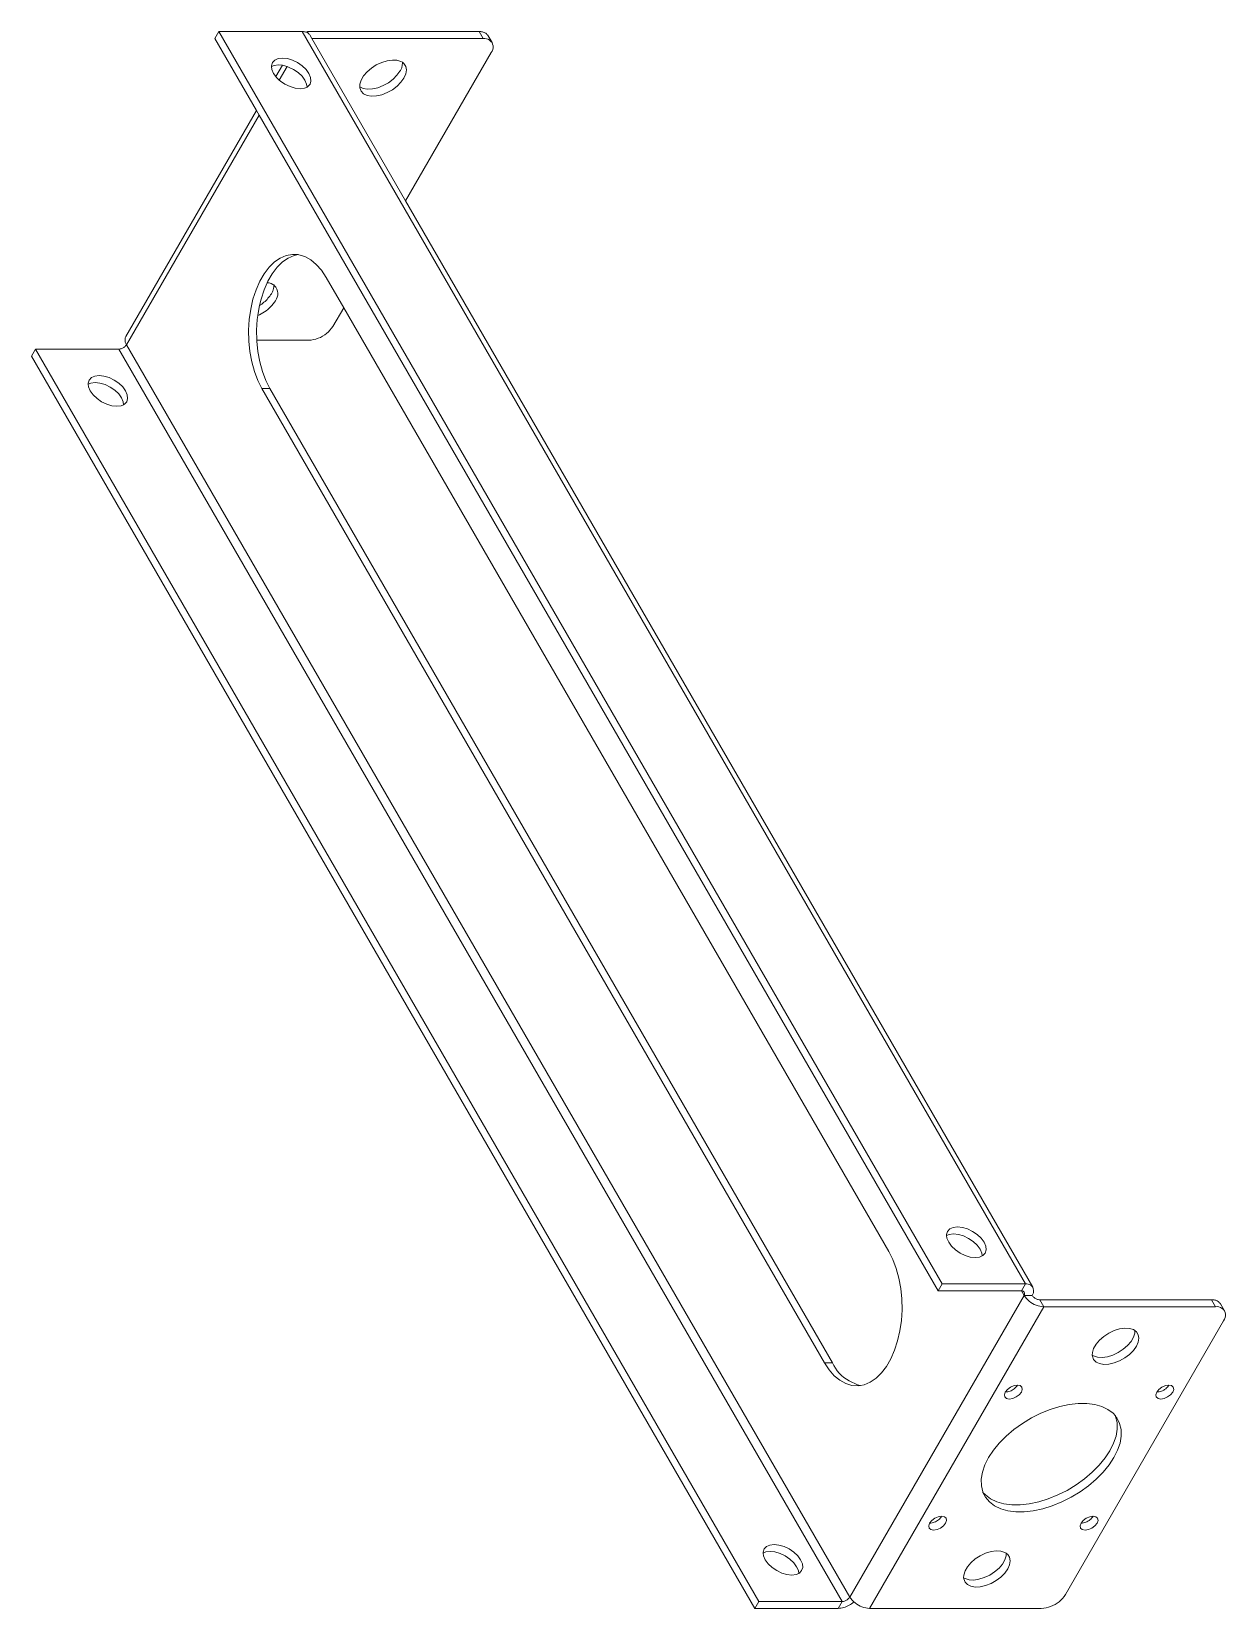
# Model space of a CAD drawing. Header units: millimetres. Extents: x 5 to 3562, y -58 to 420.
# Drawn here: x 1823.3 to 1924.3, y 130.2 to 263.8 of the extents above; entities that cross this region are included whole.
import ezdxf

# ---------------------------------------------------------------- set-up
doc = ezdxf.new("R2010")
doc.units = ezdxf.units.MM
doc.layers.add('Shown as Bent', color=7, linetype='BYLAYER', lineweight=5, true_color=0xffffff)

msp = doc.modelspace()

# ---------------------------------------------------------------- linework, layer by layer
at = {"layer": 'Shown as Bent'}
for p, q in [((1838.8, 263.2), (1839.14, 263.79)), ((1838.8, 263.2), (1842.31, 257.11)), ((1846.19, 263.79), (1839.14, 263.79)), ((1839.14, 263.79), (1900.37, 157.72)), ((1846.25, 263.79), (1846.19, 263.79)), ((1846.19, 263.79), (1907.42, 157.72)), ((1846.31, 263.79), (1846.25, 263.79)), ((1846.37, 263.78), (1846.31, 263.79)), ((1846.43, 263.77), (1846.37, 263.78)), ((1846.49, 263.75), (1846.43, 263.77)), ((1846.63, 263.79), (1846.49, 263.75)), ((1846.54, 263.73), (1846.49, 263.75)), ((1846.6, 263.71), (1846.54, 263.73)), ((1846.65, 263.67), (1846.6, 263.71)), ((1846.63, 263.79), (1861.16, 263.79)), ((1846.69, 263.64), (1846.63, 263.79)), ((1846.69, 263.64), (1846.65, 263.67)), ((1846.72, 263.62), (1846.69, 263.64)), ((1846.74, 263.6), (1846.72, 263.62)), ((1846.78, 263.55), (1846.74, 263.6)), ((1846.82, 263.5), (1846.78, 263.55)), ((1846.99, 263.2), (1846.82, 263.5)), ((1846.99, 263.2), (1861.5, 263.2)), ((1854.93, 249.45), (1846.99, 263.2)), ((1861.23, 263.79), (1861.16, 263.79)), ((1861.5, 263.2), (1861.16, 263.79)), ((1861.31, 263.79), (1861.23, 263.79)), ((1861.38, 263.78), (1861.31, 263.79)), ((1861.45, 263.77), (1861.38, 263.78)), ((1861.52, 263.75), (1861.45, 263.77)), ((1861.65, 263.21), (1861.5, 263.2)), ((1861.59, 263.72), (1861.52, 263.75)), ((1861.66, 263.69), (1861.59, 263.72)), ((1861.79, 263.18), (1861.65, 263.21)), ((1861.72, 263.65), (1861.66, 263.69)), ((1861.78, 263.6), (1861.72, 263.65)), ((1861.83, 263.55), (1861.78, 263.6)), ((1861.93, 263.14), (1861.79, 263.18)), ((1861.88, 263.5), (1861.83, 263.55)), ((1861.92, 263.44), (1861.88, 263.5)), ((1862.26, 262.85), (1861.92, 263.44)), ((1862.05, 263.06), (1861.93, 263.14)), ((1862.18, 262.02), (1854.93, 249.45)), ((1862.16, 262.96), (1862.05, 263.06)), ((1862.26, 262.85), (1862.16, 262.96)), ((1862.18, 262.02), (1862.26, 262.14)), ((1862.31, 262.71), (1862.26, 262.85)), ((1862.26, 262.14), (1862.32, 262.28)), ((1862.34, 262.57), (1862.31, 262.71)), ((1862.32, 262.28), (1862.34, 262.42)), ((1862.34, 262.42), (1862.34, 262.57)), ((1843.68, 261.17), (1843.59, 260.9)), ((1843.59, 260.82), (1843.81, 260.91)), ((1843.59, 260.9), (1843.59, 260.82)), ((1843.59, 260.82), (1843.62, 260.59)), ((1843.62, 260.59), (1843.77, 260.25)), ((1843.87, 261.37), (1843.68, 261.17)), ((1843.81, 260.91), (1844.18, 260.96)), ((1844.15, 261.5), (1843.87, 261.37)), ((1844.51, 260.93), (1843.96, 259.97)), ((1844.52, 261.55), (1844.15, 261.5)), ((1844.18, 260.96), (1844.51, 260.93)), ((1844.25, 259.68), (1844.91, 260.82)), ((1844.51, 260.93), (1844.59, 260.91)), ((1844.93, 261.5), (1844.52, 261.55)), ((1844.59, 260.91), (1844.91, 260.82)), ((1844.91, 260.82), (1845.02, 260.78)), ((1845.36, 261.37), (1844.93, 261.5)), ((1845.02, 260.78), (1845.45, 260.58)), ((1845.79, 261.17), (1845.36, 261.37)), ((1845.45, 260.58), (1845.85, 260.31)), ((1846.19, 260.9), (1845.79, 261.17)), ((1846.52, 260.59), (1846.19, 260.9)), ((1846.76, 260.25), (1846.52, 260.59)), ((1852.04, 260.69), (1851.68, 260.37)), ((1852.46, 260.96), (1852.04, 260.69)), ((1852.92, 261.18), (1852.46, 260.96)), ((1853.38, 261.32), (1852.92, 261.18)), ((1853.82, 261.38), (1853.38, 261.32)), ((1854.21, 261.36), (1853.82, 261.38)), ((1854.55, 261.26), (1854.21, 261.36)), ((1854.21, 260.09), (1854.46, 260.44)), ((1854.46, 260.44), (1854.5, 260.49)), ((1854.5, 260.49), (1854.53, 260.55)), ((1854.53, 260.55), (1854.56, 260.61)), ((1854.67, 261.19), (1854.55, 261.26)), ((1854.56, 260.61), (1854.58, 260.67)), ((1854.58, 260.67), (1854.61, 260.73)), ((1854.61, 260.73), (1854.63, 260.8)), ((1854.63, 260.8), (1854.64, 260.86)), ((1854.64, 260.86), (1854.65, 260.92)), ((1854.65, 260.92), (1854.66, 260.99)), ((1854.66, 260.99), (1854.67, 261.06)), ((1854.67, 261.12), (1854.67, 261.19)), ((1854.8, 261.08), (1854.67, 261.19)), ((1854.67, 261.06), (1854.67, 261.12)), ((1854.96, 260.83), (1854.8, 261.08)), ((1855.01, 260.54), (1854.96, 260.83)), ((1854.96, 260.2), (1855.01, 260.54)), ((1843.77, 260.25), (1843.96, 259.97)), ((1843.96, 259.97), (1844.01, 259.91)), ((1844.01, 259.91), (1844.25, 259.68)), ((1844.25, 259.68), (1844.34, 259.6)), ((1844.34, 259.6), (1844.73, 259.33)), ((1844.73, 259.33), (1845.16, 259.13)), ((1845.16, 259.13), (1845.6, 259)), ((1845.85, 260.31), (1846.18, 260)), ((1846.18, 260), (1846.42, 259.66)), ((1846.42, 259.66), (1846.56, 259.33)), ((1846.56, 259.33), (1846.6, 259.09)), ((1846.6, 259.09), (1846.66, 259.13)), ((1846.66, 259.13), (1846.85, 259.33)), ((1846.9, 259.91), (1846.76, 260.25)), ((1846.85, 259.33), (1846.93, 259.6)), ((1846.93, 259.6), (1846.9, 259.91)), ((1851.07, 259.33), (1851.06, 259.1)), ((1851.06, 259.1), (1851.34, 258.97)), ((1851.06, 259.1), (1851.07, 259.01)), ((1851.18, 259.67), (1851.07, 259.33)), ((1851.38, 260.03), (1851.18, 259.67)), ((1851.68, 260.37), (1851.38, 260.03)), ((1852.58, 259.03), (1853.04, 259.21)), ((1853.04, 259.21), (1853.48, 259.45)), ((1853.48, 259.45), (1853.88, 259.75)), ((1853.82, 258.86), (1854.22, 259.16)), ((1853.88, 259.75), (1854.21, 260.09)), ((1854.22, 259.16), (1854.55, 259.5)), ((1854.55, 259.5), (1854.8, 259.85)), ((1854.8, 259.85), (1854.96, 260.2)), ((1845.6, 259), (1846.01, 258.95)), ((1846.01, 258.95), (1846.37, 259)), ((1846.37, 259), (1846.6, 259.09)), ((1851.07, 259.01), (1851.18, 258.74)), ((1851.18, 258.74), (1851.38, 258.52)), ((1851.34, 258.97), (1851.71, 258.91)), ((1851.38, 258.52), (1851.68, 258.38)), ((1851.68, 258.38), (1852.05, 258.32)), ((1851.71, 258.91), (1852.13, 258.93)), ((1852.05, 258.32), (1852.47, 258.34)), ((1852.13, 258.93), (1852.58, 259.03)), ((1852.47, 258.34), (1852.92, 258.44)), ((1852.92, 258.44), (1853.38, 258.62)), ((1853.38, 258.62), (1853.82, 258.86)), ((1842.31, 257.11), (1831.25, 237.95)), ((1831.32, 237.27), (1842.54, 256.71)), ((1842.31, 257.11), (1842.54, 256.71)), ((1842.54, 256.71), (1900.03, 157.13)), ((1908.05, 157.44), (1854.93, 249.45)), ((1844.33, 244.61), (1843.84, 244.28)), ((1844.84, 244.83), (1844.33, 244.61)), ((1844.52, 244.28), (1845.01, 244.61)), ((1845.36, 244.92), (1844.84, 244.83)), ((1845.01, 244.61), (1845.52, 244.83)), ((1845.84, 244.9), (1845.36, 244.92)), ((1845.52, 244.83), (1845.84, 244.9)), ((1845.89, 244.89), (1845.84, 244.9)), ((1846.41, 244.74), (1845.89, 244.89)), ((1846.91, 244.46), (1846.41, 244.74)), ((1847.38, 244.07), (1846.91, 244.46)), ((1842.97, 243.28), (1842.59, 242.64)), ((1843.38, 243.83), (1842.97, 243.28)), ((1843.28, 242.64), (1843.65, 243.28)), ((1843.84, 244.28), (1843.38, 243.83)), ((1843.65, 243.28), (1844.07, 243.83)), ((1844.07, 243.83), (1844.52, 244.28)), ((1847.82, 243.57), (1847.38, 244.07)), ((1848.22, 242.97), (1847.82, 243.57)), ((1842.28, 241.92), (1842.02, 241.12)), ((1842.59, 242.64), (1842.28, 241.92)), ((1842.7, 241.12), (1842.96, 241.92)), ((1842.96, 241.92), (1843.21, 242.52)), ((1843.21, 242.52), (1843.28, 242.64)), ((1843.39, 242.5), (1843.21, 242.52)), ((1843.55, 242.45), (1843.39, 242.5)), ((1843.71, 242.37), (1843.55, 242.45)), ((1843.64, 241.7), (1843.67, 241.76)), ((1843.67, 241.76), (1843.7, 241.82)), ((1843.7, 241.82), (1843.72, 241.88)), ((1843.79, 242.33), (1843.71, 242.37)), ((1843.72, 241.88), (1843.74, 241.94)), ((1843.74, 241.94), (1843.76, 242)), ((1843.76, 242), (1843.77, 242.07)), ((1843.77, 242.07), (1843.78, 242.13)), ((1843.78, 242.2), (1843.79, 242.26)), ((1843.78, 242.13), (1843.78, 242.2)), ((1843.84, 242.26), (1843.79, 242.33)), ((1843.79, 242.3), (1843.79, 242.33)), ((1843.79, 242.26), (1843.79, 242.3)), ((1843.96, 242.13), (1843.84, 242.26)), ((1844.04, 241.98), (1843.96, 242.13)), ((1844.1, 241.81), (1844.04, 241.98)), ((1844.13, 241.64), (1844.1, 241.81)), ((1849.7, 240.4), (1848.22, 242.97)), ((1842.02, 241.12), (1841.83, 240.28)), ((1842.51, 240.28), (1842.57, 240.58)), ((1842.57, 240.58), (1842.7, 241.12)), ((1842.57, 240.58), (1842.67, 240.64)), ((1842.67, 240.64), (1842.77, 240.71)), ((1842.77, 240.71), (1842.86, 240.79)), ((1842.86, 240.79), (1842.95, 240.86)), ((1842.95, 240.86), (1843.04, 240.94)), ((1843.04, 240.94), (1843.13, 241.02)), ((1843.13, 241.02), (1843.21, 241.11)), ((1843.21, 241.11), (1843.29, 241.2)), ((1843.29, 241.2), (1843.37, 241.29)), ((1843.37, 241.29), (1843.44, 241.38)), ((1843.39, 240.36), (1843.51, 240.47)), ((1843.44, 241.38), (1843.51, 241.48)), ((1843.51, 241.48), (1843.58, 241.58)), ((1843.51, 240.47), (1843.62, 240.6)), ((1843.58, 241.58), (1843.61, 241.64)), ((1843.61, 241.64), (1843.64, 241.7)), ((1843.62, 240.6), (1843.73, 240.72)), ((1843.73, 240.72), (1843.83, 240.86)), ((1843.83, 240.86), (1843.92, 240.99)), ((1843.92, 240.99), (1844.02, 241.14)), ((1844.02, 241.14), (1844.08, 241.3)), ((1844.08, 241.3), (1844.12, 241.47)), ((1844.12, 241.47), (1844.13, 241.64)), ((1849.7, 240.4), (1848.79, 238.82)), ((1895.84, 160.48), (1849.7, 240.4)), ((1841.7, 239.39), (1841.65, 238.49)), ((1841.83, 240.28), (1841.7, 239.39)), ((1842.33, 238.49), (1842.38, 239.39)), ((1842.38, 239.39), (1842.42, 239.73)), ((1842.42, 239.73), (1842.51, 240.28)), ((1842.42, 239.73), (1842.57, 239.8)), ((1842.57, 239.8), (1842.72, 239.87)), ((1842.72, 239.87), (1842.86, 239.96)), ((1842.86, 239.96), (1843, 240.05)), ((1843, 240.05), (1843.14, 240.14)), ((1843.14, 240.14), (1843.27, 240.25)), ((1843.27, 240.25), (1843.39, 240.36)), ((1831.2, 237.78), (1831.19, 237.72)), ((1831.21, 237.84), (1831.2, 237.78)), ((1831.23, 237.9), (1831.21, 237.84)), ((1831.25, 237.95), (1831.23, 237.9)), ((1841.65, 238.49), (1841.67, 237.58)), ((1842.34, 237.65), (1842.33, 238.49)), ((1847.15, 237.7), (1847.35, 237.75)), ((1847.35, 237.75), (1847.55, 237.81)), ((1847.55, 237.81), (1847.73, 237.89)), ((1847.73, 237.89), (1847.91, 237.99)), ((1847.91, 237.99), (1848.09, 238.1)), ((1848.09, 238.1), (1848.25, 238.22)), ((1848.25, 238.22), (1848.4, 238.35)), ((1848.4, 238.35), (1848.54, 238.5)), ((1848.54, 238.5), (1848.67, 238.66)), ((1848.67, 238.66), (1848.79, 238.82)), ((1823.61, 236.89), (1823.27, 236.3)), ((1830.66, 236.89), (1823.61, 236.89)), ((1823.61, 236.89), (1884.85, 130.83)), ((1830.66, 236.89), (1830.73, 236.9)), ((1830.66, 236.89), (1891.89, 130.83)), ((1830.73, 236.9), (1830.79, 236.91)), ((1830.79, 236.91), (1830.86, 236.92)), ((1830.86, 236.92), (1830.92, 236.94)), ((1830.92, 236.94), (1830.98, 236.97)), ((1830.98, 236.97), (1831.04, 237)), ((1831.04, 237), (1831.09, 237.04)), ((1831.09, 237.04), (1831.14, 237.08)), ((1831.14, 237.08), (1831.19, 237.12)), ((1831.19, 237.72), (1831.19, 237.66)), ((1831.19, 237.66), (1831.19, 237.6)), ((1831.19, 237.6), (1831.2, 237.54)), ((1831.19, 237.12), (1831.24, 237.17)), ((1831.2, 237.54), (1831.21, 237.48)), ((1831.21, 237.48), (1831.23, 237.43)), ((1831.23, 237.43), (1831.26, 237.37)), ((1831.24, 237.17), (1831.28, 237.22)), ((1831.26, 237.37), (1831.28, 237.32)), ((1831.28, 237.32), (1831.32, 237.27)), ((1831.28, 237.22), (1831.32, 237.27)), ((1892.55, 131.2), (1831.32, 237.27)), ((1841.67, 237.58), (1841.76, 236.68)), ((1841.76, 236.68), (1841.92, 235.81)), ((1846.75, 237.65), (1842.34, 237.65)), ((1842.35, 237.58), (1842.34, 237.65)), ((1842.44, 236.68), (1842.35, 237.58)), ((1842.6, 235.81), (1842.44, 236.68)), ((1846.75, 237.65), (1846.95, 237.66)), ((1846.95, 237.66), (1847.15, 237.7)), ((1823.27, 236.3), (1884.51, 130.24)), ((1841.92, 235.81), (1842.14, 234.99)), ((1842.82, 234.99), (1842.6, 235.81)), ((1828.29, 234.02), (1828.06, 233.93)), ((1828.06, 233.93), (1828.07, 234)), ((1828.1, 233.69), (1828.06, 233.93)), ((1828.07, 234), (1828.15, 234.27)), ((1828.15, 234.27), (1828.34, 234.48)), ((1828.65, 234.06), (1828.29, 234.02)), ((1828.34, 234.48), (1828.63, 234.61)), ((1828.63, 234.61), (1828.99, 234.65)), ((1829.06, 234.02), (1828.65, 234.06)), ((1828.99, 234.65), (1829.4, 234.61)), ((1829.5, 233.89), (1829.06, 234.02)), ((1829.4, 234.61), (1829.84, 234.48)), ((1829.93, 233.68), (1829.5, 233.89)), ((1829.84, 234.48), (1830.27, 234.27)), ((1830.27, 234.27), (1830.66, 234)), ((1830.66, 234), (1830.99, 233.69)), ((1842.14, 234.99), (1842.43, 234.23)), ((1842.43, 234.23), (1842.77, 233.55)), ((1843.11, 234.23), (1842.82, 234.99)), ((1843.45, 233.55), (1843.11, 234.23)), ((1828.24, 233.36), (1828.1, 233.69)), ((1828.49, 233.02), (1828.24, 233.36)), ((1828.82, 232.71), (1828.49, 233.02)), ((1829.21, 232.44), (1828.82, 232.71)), ((1829.64, 232.23), (1829.21, 232.44)), ((1830.32, 233.42), (1829.93, 233.68)), ((1830.65, 233.1), (1830.32, 233.42)), ((1830.9, 232.77), (1830.65, 233.1)), ((1831.04, 232.43), (1830.9, 232.77)), ((1830.99, 233.69), (1831.24, 233.36)), ((1831.07, 232.19), (1831.04, 232.43)), ((1831.33, 232.44), (1831.13, 232.23)), ((1831.24, 233.36), (1831.38, 233.02)), ((1831.41, 232.71), (1831.33, 232.44)), ((1831.38, 233.02), (1831.41, 232.71)), ((1842.77, 233.55), (1843.45, 233.55)), ((1842.77, 233.55), (1890.4, 151.05)), ((1891.08, 151.05), (1843.45, 233.55)), ((1830.07, 232.1), (1829.64, 232.23)), ((1830.49, 232.06), (1830.07, 232.1)), ((1830.85, 232.1), (1830.49, 232.06)), ((1831.07, 232.19), (1830.85, 232.1)), ((1831.13, 232.23), (1831.07, 232.19)), ((1900.82, 162.17), (1900.74, 161.9)), ((1900.74, 161.83), (1900.96, 161.92)), ((1900.74, 161.9), (1900.74, 161.83)), ((1900.74, 161.83), (1900.77, 161.59)), ((1901.02, 162.38), (1900.82, 162.17)), ((1900.96, 161.92), (1901.32, 161.96)), ((1901.3, 162.51), (1901.02, 162.38)), ((1901.66, 162.55), (1901.3, 162.51)), ((1901.32, 161.96), (1901.74, 161.92)), ((1902.08, 162.51), (1901.66, 162.55)), ((1901.74, 161.92), (1902.17, 161.79)), ((1902.51, 162.38), (1902.08, 162.51)), ((1902.17, 161.79), (1902.6, 161.58)), ((1902.94, 162.17), (1902.51, 162.38)), ((1903.33, 161.9), (1902.94, 162.17)), ((1903.66, 161.59), (1903.33, 161.9)), ((1896.19, 159.79), (1895.84, 160.48)), ((1900.77, 161.59), (1900.92, 161.26)), ((1900.92, 161.26), (1901.16, 160.92)), ((1901.16, 160.92), (1901.49, 160.61)), ((1901.49, 160.61), (1901.88, 160.34)), ((1901.88, 160.34), (1902.31, 160.13)), ((1902.6, 161.58), (1902.99, 161.31)), ((1902.99, 161.31), (1903.32, 161)), ((1903.32, 161), (1903.57, 160.67)), ((1903.57, 160.67), (1903.71, 160.33)), ((1903.91, 161.26), (1903.66, 161.59)), ((1903.71, 160.33), (1903.75, 160.09)), ((1903.81, 160.13), (1904, 160.34)), ((1904.05, 160.92), (1903.91, 161.26)), ((1904, 160.34), (1904.08, 160.61)), ((1904.08, 160.61), (1904.05, 160.92)), ((1896.47, 159.03), (1896.19, 159.79)), ((1896.7, 158.21), (1896.47, 159.03)), ((1902.31, 160.13), (1902.75, 160)), ((1902.75, 160), (1903.16, 159.96)), ((1903.16, 159.96), (1903.52, 160)), ((1903.52, 160), (1903.75, 160.09)), ((1903.75, 160.09), (1903.81, 160.13)), ((1896.86, 157.34), (1896.7, 158.21)), ((1900.37, 157.72), (1900.03, 157.13)), ((1900.37, 157.72), (1907.42, 157.72)), ((1907.08, 157.13), (1907.42, 157.72)), ((1907.54, 157.73), (1907.42, 157.72)), ((1907.66, 157.71), (1907.54, 157.73)), ((1907.77, 157.67), (1907.66, 157.71)), ((1907.87, 157.61), (1907.77, 157.67)), ((1907.96, 157.53), (1907.87, 157.61)), ((1907.3, 156.75), (1892.55, 131.2)), ((1896.95, 156.45), (1896.86, 157.34)), ((1896.97, 155.54), (1896.95, 156.45)), ((1900.03, 157.13), (1907.08, 157.13)), ((1907.13, 157.13), (1907.08, 157.13)), ((1907.08, 157.13), (1907.3, 156.75)), ((1907.17, 157.13), (1907.13, 157.13)), ((1907.22, 157.11), (1907.17, 157.13)), ((1907.26, 157.09), (1907.22, 157.11)), ((1907.29, 157.05), (1907.26, 157.09)), ((1907.32, 157.02), (1907.29, 157.05)), ((1907.3, 156.75), (1907.32, 156.79)), ((1907.3, 156.75), (1907.39, 156.62)), ((1907.98, 156.75), (1907.3, 156.75)), ((1907.34, 156.97), (1907.32, 157.02)), ((1907.32, 156.79), (1907.34, 156.84)), ((1907.35, 156.93), (1907.34, 156.97)), ((1907.34, 156.84), (1907.35, 156.88)), ((1907.35, 156.88), (1907.35, 156.93)), ((1907.39, 156.62), (1907.5, 156.49)), ((1907.5, 156.49), (1907.62, 156.37)), ((1907.62, 156.37), (1907.74, 156.26)), ((1908.05, 157.44), (1907.96, 157.53)), ((1907.98, 156.75), (1908.04, 156.85)), ((1907.98, 156.75), (1908.02, 156.7)), ((1908.02, 156.7), (1908.06, 156.65)), ((1908.04, 156.85), (1908.09, 156.96)), ((1908.08, 157.32), (1908.05, 157.44)), ((1908.06, 156.65), (1908.1, 156.6)), ((1908.11, 157.2), (1908.08, 157.32)), ((1908.09, 156.96), (1908.11, 157.08)), ((1908.1, 156.6), (1908.15, 156.56)), ((1908.11, 157.08), (1908.11, 157.2)), ((1908.15, 156.56), (1908.2, 156.52)), ((1908.2, 156.52), (1908.26, 156.49)), ((1908.26, 156.49), (1908.32, 156.45)), ((1908.32, 156.45), (1908.38, 156.43)), ((1908.38, 156.43), (1908.44, 156.41)), ((1908.44, 156.41), (1908.5, 156.39)), ((1908.5, 156.39), (1908.57, 156.38)), ((1908.57, 156.38), (1908.63, 156.38)), ((1923.17, 156.38), (1908.63, 156.38)), ((1908.63, 156.38), (1908.97, 155.79)), ((1923.51, 155.79), (1923.17, 156.38)), ((1923.24, 156.38), (1923.17, 156.38)), ((1923.31, 156.38), (1923.24, 156.38)), ((1923.39, 156.37), (1923.31, 156.38)), ((1923.46, 156.36), (1923.39, 156.37)), ((1923.53, 156.34), (1923.46, 156.36)), ((1923.6, 156.31), (1923.53, 156.34)), ((1923.66, 156.28), (1923.6, 156.31)), ((1923.72, 156.24), (1923.66, 156.28)), ((1894.22, 130.24), (1908.97, 155.79)), ((1896.91, 154.63), (1896.97, 155.54)), ((1907.74, 156.26), (1907.88, 156.16)), ((1907.88, 156.16), (1908.02, 156.07)), ((1908.02, 156.07), (1908.16, 155.99)), ((1908.16, 155.99), (1908.32, 155.92)), ((1908.32, 155.92), (1908.48, 155.87)), ((1908.48, 155.87), (1908.64, 155.83)), ((1908.64, 155.83), (1908.8, 155.8)), ((1908.8, 155.8), (1908.97, 155.79)), ((1923.51, 155.79), (1908.97, 155.79)), ((1923.65, 155.8), (1923.51, 155.79)), ((1923.8, 155.78), (1923.65, 155.8)), ((1923.78, 156.19), (1923.72, 156.24)), ((1923.84, 156.14), (1923.78, 156.19)), ((1923.93, 155.73), (1923.8, 155.78)), ((1923.88, 156.09), (1923.84, 156.14)), ((1923.93, 156.03), (1923.88, 156.09)), ((1924.27, 155.44), (1923.93, 156.03)), ((1924.06, 155.65), (1923.93, 155.73)), ((1924.17, 155.55), (1924.06, 155.65)), ((1924.27, 155.44), (1924.17, 155.55)), ((1924.31, 155.3), (1924.27, 155.44)), ((1924.34, 155.16), (1924.31, 155.3)), ((1924.32, 154.87), (1924.35, 155.01)), ((1924.35, 155.01), (1924.34, 155.16)), ((1896.59, 152.9), (1896.79, 153.75)), ((1896.79, 153.75), (1896.91, 154.63)), ((1910.8, 131.42), (1924.19, 154.61)), ((1914.92, 153.77), (1914.47, 153.55)), ((1915.38, 153.91), (1914.92, 153.77)), ((1915.82, 153.97), (1915.38, 153.91)), ((1916.22, 153.95), (1915.82, 153.97)), ((1916.55, 153.85), (1916.22, 153.95)), ((1916.68, 153.78), (1916.55, 153.85)), ((1916.68, 153.78), (1916.67, 153.55)), ((1916.81, 153.67), (1916.68, 153.78)), ((1916.97, 153.42), (1916.81, 153.67)), ((1924.19, 154.61), (1924.27, 154.73)), ((1924.27, 154.73), (1924.32, 154.87)), ((1896.34, 152.11), (1896.59, 152.9)), ((1913.18, 152.26), (1913.08, 151.92)), ((1913.39, 152.62), (1913.18, 152.26)), ((1913.68, 152.96), (1913.39, 152.62)), ((1914.05, 153.28), (1913.68, 152.96)), ((1914.47, 153.55), (1914.05, 153.28)), ((1916.06, 152.51), (1915.69, 152.19)), ((1916.36, 152.85), (1916.06, 152.51)), ((1916.56, 153.21), (1916.36, 152.85)), ((1916.67, 153.55), (1916.56, 153.21)), ((1916.56, 152.09), (1916.81, 152.44)), ((1916.81, 152.44), (1916.97, 152.79)), ((1917.02, 153.13), (1916.97, 153.42)), ((1916.97, 152.79), (1917.02, 153.13)), ((1890.4, 151.05), (1890.79, 150.45)), ((1890.4, 151.05), (1891.08, 151.05)), ((1891.08, 151.05), (1891.2, 150.81)), ((1895.65, 150.74), (1896.02, 151.38)), ((1896.02, 151.38), (1896.34, 152.11)), ((1913.08, 151.92), (1913.07, 151.69)), ((1913.19, 151.62), (1913.07, 151.69)), ((1913.07, 151.69), (1913.08, 151.6)), ((1913.08, 151.6), (1913.18, 151.33)), ((1913.18, 151.33), (1913.39, 151.11)), ((1913.52, 151.52), (1913.19, 151.62)), ((1913.39, 151.11), (1913.69, 150.97)), ((1913.92, 151.5), (1913.52, 151.52)), ((1913.69, 150.97), (1914.06, 150.91)), ((1914.36, 151.56), (1913.92, 151.5)), ((1914.06, 150.91), (1914.48, 150.93)), ((1914.82, 151.7), (1914.36, 151.56)), ((1914.48, 150.93), (1914.93, 151.03)), ((1915.27, 151.91), (1914.82, 151.7)), ((1914.93, 151.03), (1915.39, 151.21)), ((1915.69, 152.19), (1915.27, 151.91)), ((1915.39, 151.21), (1915.83, 151.46)), ((1915.83, 151.46), (1916.23, 151.75)), ((1916.23, 151.75), (1916.56, 152.09)), ((1890.79, 150.45), (1891.23, 149.95)), ((1891.2, 150.81), (1891.34, 150.59)), ((1891.23, 149.95), (1891.71, 149.56)), ((1891.34, 150.59), (1891.49, 150.37)), ((1891.49, 150.37), (1891.66, 150.17)), ((1891.66, 150.17), (1891.85, 149.98)), ((1891.85, 149.98), (1892.05, 149.81)), ((1892.05, 149.81), (1892.26, 149.65)), ((1892.26, 149.65), (1892.48, 149.51)), ((1894.28, 149.41), (1894.77, 149.74)), ((1894.77, 149.74), (1895.23, 150.19)), ((1895.23, 150.19), (1895.65, 150.74)), ((1891.71, 149.56), (1892.21, 149.29)), ((1892.21, 149.29), (1892.73, 149.13)), ((1892.48, 149.51), (1892.71, 149.39)), ((1892.71, 149.39), (1892.96, 149.28)), ((1892.73, 149.13), (1893.25, 149.1)), ((1892.96, 149.28), (1893.2, 149.19)), ((1893.2, 149.19), (1893.43, 149.13)), ((1893.25, 149.1), (1893.43, 149.13)), ((1893.43, 149.13), (1893.46, 149.12)), ((1893.46, 149.12), (1893.77, 149.19)), ((1893.77, 149.19), (1894.28, 149.41)), ((1905.71, 148.56), (1905.63, 148.34)), ((1905.63, 148.34), (1905.67, 148.15)), ((1905.89, 148.79), (1905.71, 148.56)), ((1905.71, 148.56), (1905.81, 148.57)), ((1905.81, 148.57), (1905.92, 148.59)), ((1906.15, 148.98), (1905.89, 148.79)), ((1905.92, 148.59), (1906.02, 148.61)), ((1906.02, 148.61), (1906.11, 148.64)), ((1906.11, 148.64), (1906.21, 148.68)), ((1906.45, 149.11), (1906.15, 148.98)), ((1906.21, 148.68), (1906.3, 148.73)), ((1906.3, 148.73), (1906.38, 148.78)), ((1906.38, 148.78), (1906.47, 148.84)), ((1906.73, 149.15), (1906.45, 149.11)), ((1906.47, 148.84), (1906.54, 148.91)), ((1906.54, 148.91), (1906.61, 148.99)), ((1906.61, 148.99), (1906.68, 149.07)), ((1906.63, 148.15), (1906.89, 148.34)), ((1906.68, 149.07), (1906.73, 149.15)), ((1906.97, 149.11), (1906.73, 149.15)), ((1906.89, 148.34), (1907.07, 148.56)), ((1907.11, 148.98), (1906.97, 149.11)), ((1907.07, 148.56), (1907.15, 148.79)), ((1907.15, 148.79), (1907.11, 148.98)), ((1918.53, 148.56), (1918.45, 148.34)), ((1918.45, 148.34), (1918.49, 148.15)), ((1918.71, 148.79), (1918.53, 148.56)), ((1918.53, 148.56), (1918.63, 148.57)), ((1918.63, 148.57), (1918.74, 148.59)), ((1918.97, 148.98), (1918.71, 148.79)), ((1918.74, 148.59), (1918.84, 148.61)), ((1918.84, 148.61), (1918.93, 148.64)), ((1918.93, 148.64), (1919.03, 148.68)), ((1919.27, 149.11), (1918.97, 148.98)), ((1919.03, 148.68), (1919.12, 148.73)), ((1919.12, 148.73), (1919.2, 148.78)), ((1919.2, 148.78), (1919.29, 148.84)), ((1919.55, 149.15), (1919.27, 149.11)), ((1919.29, 148.84), (1919.36, 148.91)), ((1919.36, 148.91), (1919.43, 148.99)), ((1919.43, 148.99), (1919.5, 149.07)), ((1919.45, 148.15), (1919.71, 148.34)), ((1919.5, 149.07), (1919.55, 149.15)), ((1919.79, 149.11), (1919.55, 149.15)), ((1919.71, 148.34), (1919.89, 148.56)), ((1919.93, 148.98), (1919.79, 149.11)), ((1919.89, 148.56), (1919.97, 148.79)), ((1919.97, 148.79), (1919.93, 148.98)), ((1905.67, 148.15), (1905.82, 148.02)), ((1905.82, 148.02), (1906.05, 147.97)), ((1906.05, 147.97), (1906.34, 148.02)), ((1906.34, 148.02), (1906.63, 148.15)), ((1909.51, 147.09), (1908.71, 146.77)), ((1910.32, 147.34), (1909.51, 147.09)), ((1911.12, 147.51), (1910.32, 147.34)), ((1911.88, 147.6), (1911.12, 147.51)), ((1912.61, 147.6), (1911.88, 147.6)), ((1913.28, 147.51), (1912.61, 147.6)), ((1913.88, 147.34), (1913.28, 147.51)), ((1914.4, 147.09), (1913.88, 147.34)), ((1914.83, 146.77), (1914.4, 147.09)), ((1918.49, 148.15), (1918.64, 148.02)), ((1918.64, 148.02), (1918.87, 147.97)), ((1918.87, 147.97), (1919.16, 148.02)), ((1919.16, 148.02), (1919.45, 148.15)), ((1907.16, 145.91), (1906.44, 145.4)), ((1907.92, 146.37), (1907.16, 145.91)), ((1908.71, 146.77), (1907.92, 146.37)), ((1915.03, 146.54), (1914.83, 146.77)), ((1915.05, 146.5), (1915.03, 146.54)), ((1915.16, 146.37), (1915.05, 146.5)), ((1915.05, 146.5), (1915.17, 145.99)), ((1915.39, 145.91), (1915.16, 146.37)), ((1915.17, 145.99), (1915.18, 145.43)), ((1915.51, 145.4), (1915.39, 145.91)), ((1905.2, 144.25), (1904.7, 143.64)), ((1905.79, 144.84), (1905.2, 144.25)), ((1906.44, 145.4), (1905.79, 144.84)), ((1915.09, 144.84), (1914.88, 144.23)), ((1915.18, 145.43), (1915.09, 144.84)), ((1915.22, 143.64), (1915.43, 144.25)), ((1915.43, 144.25), (1915.52, 144.84)), ((1915.52, 144.84), (1915.51, 145.4)), ((1904.29, 143.01), (1903.98, 142.39)), ((1904.7, 143.64), (1904.29, 143.01)), ((1914.16, 142.98), (1913.65, 142.36)), ((1914.57, 143.6), (1914.16, 142.98)), ((1914.5, 142.39), (1914.91, 143.01)), ((1914.88, 144.23), (1914.57, 143.6)), ((1914.91, 143.01), (1915.22, 143.64)), ((1903.77, 141.77), (1903.67, 141.18)), ((1903.98, 142.39), (1903.77, 141.77)), ((1913.07, 141.77), (1912.41, 141.21)), ((1913.65, 142.36), (1913.07, 141.77)), ((1913.41, 141.18), (1913.99, 141.77)), ((1913.99, 141.77), (1914.5, 142.39)), ((1903.67, 141.18), (1903.69, 140.62)), ((1903.69, 140.62), (1903.81, 140.11)), ((1910.94, 140.24), (1910.15, 139.85)), ((1911.7, 140.7), (1910.94, 140.24)), ((1912.41, 141.21), (1911.7, 140.7)), ((1912.04, 140.11), (1912.75, 140.62)), ((1912.75, 140.62), (1913.41, 141.18)), ((1903.81, 140.11), (1903.82, 140.07)), ((1904.03, 139.85), (1903.82, 140.07)), ((1903.82, 140.07), (1904.04, 139.65)), ((1904.46, 139.52), (1904.03, 139.85)), ((1904.04, 139.65), (1904.37, 139.26)), ((1904.37, 139.26), (1904.8, 138.93)), ((1904.98, 139.27), (1904.46, 139.52)), ((1904.8, 138.93), (1905.32, 138.68)), ((1905.58, 139.1), (1904.98, 139.27)), ((1906.25, 139.02), (1905.58, 139.1)), ((1906.97, 139.02), (1906.25, 139.02)), ((1907.74, 139.1), (1906.97, 139.02)), ((1908.54, 139.27), (1907.74, 139.1)), ((1909.34, 139.52), (1908.54, 139.27)), ((1908.88, 138.68), (1909.68, 138.93)), ((1910.15, 139.85), (1909.34, 139.52)), ((1909.68, 138.93), (1910.49, 139.26)), ((1910.49, 139.26), (1911.28, 139.65)), ((1911.28, 139.65), (1912.04, 140.11)), ((1899.49, 137.69), (1899.3, 137.46)), ((1899.74, 137.88), (1899.49, 137.69)), ((1899.7, 137.54), (1899.8, 137.58)), ((1900.04, 138.01), (1899.74, 137.88)), ((1899.8, 137.58), (1899.89, 137.63)), ((1899.89, 137.63), (1899.98, 137.68)), ((1899.98, 137.68), (1900.06, 137.74)), ((1900.32, 138.05), (1900.04, 138.01)), ((1900.06, 137.74), (1900.13, 137.81)), ((1900.13, 137.81), (1900.2, 137.89)), ((1900.2, 137.89), (1900.27, 137.97)), ((1900.27, 137.97), (1900.32, 138.05)), ((1900.56, 138.01), (1900.32, 138.05)), ((1900.71, 137.88), (1900.56, 138.01)), ((1900.66, 137.46), (1900.74, 137.69)), ((1900.74, 137.69), (1900.71, 137.88)), ((1905.32, 138.68), (1905.92, 138.51)), ((1905.92, 138.51), (1906.59, 138.43)), ((1906.59, 138.43), (1907.31, 138.43)), ((1907.31, 138.43), (1908.08, 138.51)), ((1908.08, 138.51), (1908.88, 138.68)), ((1912.31, 137.69), (1912.12, 137.46)), ((1912.56, 137.88), (1912.31, 137.69)), ((1912.52, 137.54), (1912.62, 137.58)), ((1912.86, 138.01), (1912.56, 137.88)), ((1912.62, 137.58), (1912.71, 137.63)), ((1912.71, 137.63), (1912.8, 137.68)), ((1912.8, 137.68), (1912.88, 137.74)), ((1913.14, 138.05), (1912.86, 138.01)), ((1912.88, 137.74), (1912.95, 137.81)), ((1912.95, 137.81), (1913.02, 137.89)), ((1913.02, 137.89), (1913.09, 137.97)), ((1913.09, 137.97), (1913.14, 138.05)), ((1913.38, 138.01), (1913.14, 138.05)), ((1913.53, 137.88), (1913.38, 138.01)), ((1913.48, 137.46), (1913.56, 137.69)), ((1913.56, 137.69), (1913.53, 137.88)), ((1899.3, 137.46), (1899.23, 137.24)), ((1899.23, 137.24), (1899.26, 137.04)), ((1899.26, 137.04), (1899.41, 136.92)), ((1899.3, 137.46), (1899.41, 137.47)), ((1899.41, 137.47), (1899.51, 137.48)), ((1899.41, 136.92), (1899.64, 136.87)), ((1899.51, 137.48), (1899.61, 137.51)), ((1899.61, 137.51), (1899.7, 137.54)), ((1899.64, 136.87), (1899.93, 136.92)), ((1899.93, 136.92), (1900.23, 137.04)), ((1900.23, 137.04), (1900.48, 137.24)), ((1900.48, 137.24), (1900.66, 137.46)), ((1912.12, 137.46), (1912.05, 137.24)), ((1912.05, 137.24), (1912.08, 137.04)), ((1912.08, 137.04), (1912.23, 136.92)), ((1912.12, 137.46), (1912.23, 137.47)), ((1912.23, 137.47), (1912.33, 137.48)), ((1912.23, 136.92), (1912.46, 136.87)), ((1912.33, 137.48), (1912.43, 137.51)), ((1912.43, 137.51), (1912.52, 137.54)), ((1912.46, 136.87), (1912.75, 136.92)), ((1912.75, 136.92), (1913.04, 137.04)), ((1913.04, 137.04), (1913.3, 137.24)), ((1913.3, 137.24), (1913.48, 137.46)), ((1885.44, 135.02), (1885.21, 134.93)), ((1885.21, 134.93), (1885.22, 135.01)), ((1885.25, 134.7), (1885.21, 134.93)), ((1885.22, 135.01), (1885.3, 135.28)), ((1885.3, 135.28), (1885.49, 135.48)), ((1885.8, 135.07), (1885.44, 135.02)), ((1885.49, 135.48), (1885.78, 135.61)), ((1885.78, 135.61), (1886.14, 135.66)), ((1886.21, 135.02), (1885.8, 135.07)), ((1886.14, 135.66), (1886.55, 135.61)), ((1886.65, 134.89), (1886.21, 135.02)), ((1886.55, 135.61), (1886.99, 135.48)), ((1887.08, 134.69), (1886.65, 134.89)), ((1886.99, 135.48), (1887.42, 135.28)), ((1887.42, 135.28), (1887.81, 135.01)), ((1887.81, 135.01), (1888.14, 134.7)), ((1904.04, 134.91), (1903.59, 134.7)), ((1904.5, 135.05), (1904.04, 134.91)), ((1904.94, 135.11), (1904.5, 135.05)), ((1905.33, 135.09), (1904.94, 135.11)), ((1905.67, 134.99), (1905.33, 135.09)), ((1905.79, 134.92), (1905.67, 134.99)), ((1905.79, 134.92), (1905.78, 134.7)), ((1905.92, 134.81), (1905.79, 134.92)), ((1885.39, 134.36), (1885.25, 134.7)), ((1885.63, 134.03), (1885.39, 134.36)), ((1885.96, 133.71), (1885.63, 134.03)), ((1886.36, 133.44), (1885.96, 133.71)), ((1887.47, 134.42), (1887.08, 134.69)), ((1887.8, 134.11), (1887.47, 134.42)), ((1888.04, 133.77), (1887.8, 134.11)), ((1888.19, 133.44), (1888.04, 133.77)), ((1888.14, 134.7), (1888.38, 134.36)), ((1888.38, 134.36), (1888.53, 134.03)), ((1888.56, 133.71), (1888.47, 133.44)), ((1888.53, 134.03), (1888.56, 133.71)), ((1902.5, 133.76), (1902.3, 133.41)), ((1902.8, 134.11), (1902.5, 133.76)), ((1903.16, 134.43), (1902.8, 134.11)), ((1903.59, 134.7), (1903.16, 134.43)), ((1905.18, 133.65), (1904.81, 133.33)), ((1905.47, 134), (1905.18, 133.65)), ((1905.68, 134.35), (1905.47, 134)), ((1905.67, 133.23), (1905.93, 133.58)), ((1905.78, 134.7), (1905.68, 134.35)), ((1906.08, 134.57), (1905.92, 134.81)), ((1905.93, 133.58), (1906.08, 133.94)), ((1906.13, 134.27), (1906.08, 134.57)), ((1906.08, 133.94), (1906.13, 134.27)), ((1886.79, 133.24), (1886.36, 133.44)), ((1887.22, 133.11), (1886.79, 133.24)), ((1887.64, 133.07), (1887.22, 133.11)), ((1888, 133.11), (1887.64, 133.07)), ((1888.22, 133.2), (1888, 133.11)), ((1888.22, 133.2), (1888.19, 133.44)), ((1888.28, 133.24), (1888.22, 133.2)), ((1888.47, 133.44), (1888.28, 133.24)), ((1902.19, 133.06), (1902.18, 132.84)), ((1902.3, 132.77), (1902.18, 132.84)), ((1902.18, 132.84), (1902.19, 132.74)), ((1902.3, 133.41), (1902.19, 133.06)), ((1902.19, 132.74), (1902.3, 132.47)), ((1902.64, 132.66), (1902.3, 132.77)), ((1902.3, 132.47), (1902.51, 132.26)), ((1902.51, 132.26), (1902.8, 132.12)), ((1903.04, 132.64), (1902.64, 132.66)), ((1903.48, 132.71), (1903.04, 132.64)), ((1903.93, 132.85), (1903.48, 132.71)), ((1904.39, 133.06), (1903.93, 132.85)), ((1904.04, 132.18), (1904.5, 132.35)), ((1904.81, 133.33), (1904.39, 133.06)), ((1904.5, 132.35), (1904.94, 132.6)), ((1904.94, 132.6), (1905.34, 132.9)), ((1905.34, 132.9), (1905.67, 133.23)), ((1892.15, 130.88), (1892.21, 130.9)), ((1892.21, 130.9), (1892.27, 130.93)), ((1892.27, 130.93), (1892.32, 130.97)), ((1892.32, 130.97), (1892.37, 131.01)), ((1892.37, 131.01), (1892.42, 131.05)), ((1892.42, 131.05), (1892.47, 131.1)), ((1892.47, 131.1), (1892.51, 131.15)), ((1892.51, 131.15), (1892.55, 131.2)), ((1892.55, 131.2), (1892.64, 131.07)), ((1892.64, 131.07), (1892.75, 130.94)), ((1892.75, 130.94), (1892.87, 130.82)), ((1902.8, 132.12), (1903.17, 132.05)), ((1903.17, 132.05), (1903.59, 132.07)), ((1903.59, 132.07), (1904.04, 132.18)), ((1910.26, 130.81), (1910.41, 130.94)), ((1910.41, 130.94), (1910.55, 131.09)), ((1910.55, 131.09), (1910.68, 131.25)), ((1910.68, 131.25), (1910.8, 131.42)), ((1884.51, 130.24), (1884.85, 130.83)), ((1884.51, 130.24), (1891.55, 130.24)), ((1884.85, 130.83), (1891.89, 130.83)), ((1891.89, 130.83), (1891.55, 130.24)), ((1891.55, 130.24), (1891.68, 130.25)), ((1891.68, 130.25), (1891.8, 130.26)), ((1891.8, 130.26), (1891.92, 130.29)), ((1891.89, 130.83), (1891.96, 130.83)), ((1891.92, 130.29), (1892.04, 130.32)), ((1891.96, 130.83), (1892.02, 130.84)), ((1892.02, 130.84), (1892.09, 130.86)), ((1892.04, 130.32), (1892.16, 130.35)), ((1892.09, 130.86), (1892.15, 130.88)), ((1892.16, 130.35), (1892.27, 130.4)), ((1892.27, 130.4), (1892.38, 130.45)), ((1892.38, 130.45), (1892.49, 130.51)), ((1892.49, 130.51), (1892.6, 130.57)), ((1892.6, 130.57), (1892.7, 130.64)), ((1892.7, 130.64), (1892.8, 130.71)), ((1892.8, 130.71), (1892.89, 130.79)), ((1892.87, 130.82), (1892.89, 130.79)), ((1892.89, 130.79), (1892.99, 130.71)), ((1892.99, 130.71), (1893.13, 130.61)), ((1893.13, 130.61), (1893.27, 130.52)), ((1893.27, 130.52), (1893.42, 130.44)), ((1893.42, 130.44), (1893.57, 130.37)), ((1893.57, 130.37), (1893.73, 130.32)), ((1893.73, 130.32), (1893.89, 130.28)), ((1893.89, 130.28), (1894.05, 130.25)), ((1894.05, 130.25), (1894.22, 130.24)), ((1894.22, 130.24), (1908.76, 130.24)), ((1908.76, 130.24), (1908.96, 130.25)), ((1908.96, 130.25), (1909.16, 130.29)), ((1909.16, 130.29), (1909.36, 130.34)), ((1909.36, 130.34), (1909.55, 130.4)), ((1909.55, 130.4), (1909.74, 130.48)), ((1909.74, 130.48), (1909.92, 130.58)), ((1909.92, 130.58), (1910.09, 130.69)), ((1910.09, 130.69), (1910.26, 130.81))]:
    msp.add_line(p, q, dxfattribs=at)

doc.saveas('drawing.dxf')
